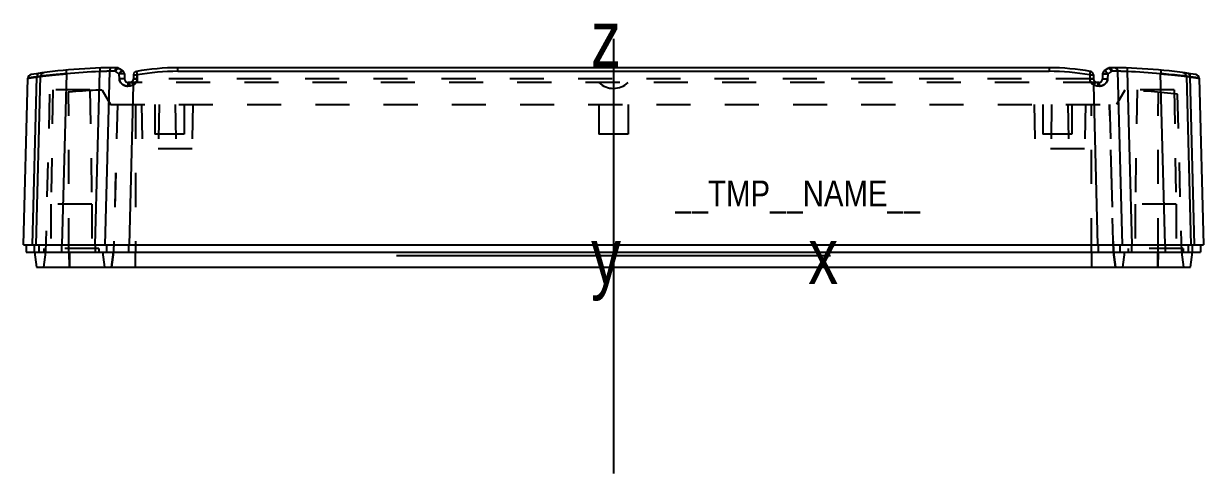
# Model space of a CAD drawing. Extents: x 0 to 841, y 0 to 594.
# Drawn here: x 257.3 to 417.2, y 405.8 to 466.7 of the extents above; entities that cross this region are included whole.
import ezdxf

# ---------------------------------------------------------------- set-up
doc = ezdxf.new("R2010")
doc.units = 0
doc.header["$LTSCALE"] = 46.255
doc.linetypes.add('HIDDEN', pattern=[0.2, 0.1, -0.1])
doc.layers.get('0').update_dxf_attribs({"linetype": 'CONTINUOUS'})
doc.layers.add('DEFAULT_2', color=8, linetype='HIDDEN')
doc.styles.get("Standard").update_dxf_attribs({"font": 'txt', "width": 0.85})
doc.styles.add('TEXTSTYLE_2', font='txt', dxfattribs={"width": 0.8})

msp = doc.modelspace()

# ---------------------------------------------------------------- linework, layer by layer
at = {"color": 7, "linetype": 'CONTINUOUS'}
for p, q in [((337.26, 464.63), (337.26, 405.76)), ((267.61, 460.65), (267.63, 460.17)), ((278.2, 460.21), (278.2, 460.7)), ((396.33, 460.7), (278.2, 460.7)), ((396.33, 460.7), (396.33, 460.21)), ((406.92, 460.65), (406.9, 460.17)), ((257.29, 436.7), (257.88, 459.28)), ((258.51, 436.7), (259.1, 459.45)), ((258.99, 436.7), (259.59, 459.53)), ((263.1, 459.88), (262.49, 436.7)), ((267.01, 436.7), (267.63, 460.17)), ((268.94, 460.21), (268.32, 436.7)), ((270.25, 459.87), (269.71, 460.21)), ((270.25, 460.61), (270.74, 460.26)), ((270.28, 459.18), (270.25, 459.87)), ((270.95, 459.87), (270.97, 459.18)), ((272.19, 459.72), (272.17, 459.18)), ((272.67, 459.19), (272.68, 459.72)), ((278.2, 460.21), (396.33, 460.21)), ((401.85, 459.72), (401.86, 459.19)), ((402.34, 459.72), (402.36, 459.18)), ((403.58, 459.87), (403.56, 459.18)), ((404.28, 460.61), (403.79, 460.26)), ((404.27, 459.87), (404.25, 459.18)), ((404.82, 460.21), (404.27, 459.87)), ((405.59, 460.21), (406.21, 436.7)), ((406.9, 460.17), (407.52, 436.7)), ((412.04, 436.7), (411.43, 459.88)), ((414.94, 459.53), (415.54, 436.7)), ((416.02, 436.7), (415.43, 459.45)), ((416.65, 459.28), (417.24, 436.7)), ((271.61, 458.21), (271.4, 458.21)), ((271.67, 458.7), (271.47, 458.7)), ((272.15, 458.34), (271.59, 436.7)), ((402.94, 436.7), (402.38, 458.34)), ((403.06, 458.7), (402.86, 458.7)), ((403.13, 458.21), (402.92, 458.21)), ((257.29, 436.7), (417.24, 436.7)), ((257.66, 436.7), (257.66, 435.7)), ((258.78, 435.7), (258.78, 436.7)), ((259.36, 436.7), (259.36, 435.7)), ((262.46, 435.7), (262.46, 436.7)), ((266.99, 436.7), (266.99, 435.7)), ((268.56, 435.7), (268.56, 436.7)), ((271.56, 435.7), (271.56, 436.7)), ((402.97, 436.7), (402.97, 435.7)), ((405.97, 435.7), (405.97, 436.7)), ((407.54, 435.7), (407.54, 436.7)), ((412.07, 436.7), (412.07, 435.7)), ((415.16, 436.7), (415.16, 435.7)), ((415.75, 435.7), (415.75, 436.7)), ((416.86, 436.7), (416.86, 435.7)), ((257.66, 435.7), (416.86, 435.7)), ((258.76, 435.7), (259.05, 433.7)), ((263.52, 435.7), (263.51, 433.7)), ((267.98, 435.7), (268.26, 433.7)), ((272.48, 433.7), (272.48, 435.7)), ((366.7, 435.2), (307.83, 435.2)), ((402.05, 435.7), (402.05, 433.7)), ((406.55, 435.7), (406.27, 433.7)), ((411.01, 435.7), (411.02, 433.7)), ((415.48, 433.7), (415.76, 435.7)), ((259.05, 433.7), (415.48, 433.7))]:
    msp.add_line(p, q, dxfattribs=at)
for centre, radius, start, end in [((270.12, 385.46), 75.24, 90.1207, 99.0352), ((269.96, 460.2), 0.5, 55, 90.1207), ((278.2, 429.06), 31.63, 90, 100.2015), ((396.33, 429.06), 31.63, 79.7985, 90), ((404.57, 460.2), 0.5, 89.8793, 125), ((404.41, 385.46), 75.24, 80.9648, 89.8793), ((258.38, 459.27), 0.5, 99.0352, 178.5), ((260.09, 459.52), 0.5, 97.7128, 178.5), ((270.12, 385.45), 74.76, 91.9101, 95.3911), ((269.55, 420.69), 39.53, 90.8902, 92.7865), ((269.79, 373.29), 86.92, 90.0502, 90.5623), ((270.45, 459.85), 0.5, 2, 55), ((271.47, 459.2), 0.5, 182, 270), ((271.67, 459.2), 0.5, 270, 358), ((272.68, 459.7), 0.5, 100.2015, 178), ((278.21, 428.96), 31.25, 90.016, 100.1973), ((396.32, 428.96), 31.25, 79.8027, 89.984), ((401.84, 459.7), 0.5, 2, 79.7985), ((402.86, 459.2), 0.5, 182, 270), ((403.06, 459.2), 0.5, 270, 358), ((404.08, 459.85), 0.5, 125, 178), ((404.76, 377.63), 82.59, 89.4243, 89.9633), ((404.95, 419.8), 40.42, 87.2344, 89.0889), ((404.41, 385.45), 74.76, 84.6089, 88.0899), ((405.12, 376.95), 83.17, 83.5521, 85.6496), ((414.44, 459.52), 0.5, 1.5, 82.2872), ((416.15, 459.27), 0.5, 1.5, 80.9648)]:
    msp.add_arc(centre, radius, start, end, dxfattribs=at)
for points, knots in [([(269.26, 460.69), (269.22, 460.69), (269.12, 460.66), (269.02, 460.55), (268.95, 460.39), (268.94, 460.27), (268.94, 460.21)], [0, 0, 0, 0, 0.19338, 0.433338, 0.714601, 1, 1, 1, 1]), ([(269.71, 460.21), (269.71, 460.28), (269.73, 460.39), (269.78, 460.57), (269.89, 460.7), (269.96, 460.7)], [0, 0, 0, 0, 0.325239, 0.612797, 1, 1, 1, 1]), ([(404.57, 460.7), (404.64, 460.7), (404.75, 460.57), (404.8, 460.39), (404.82, 460.28), (404.82, 460.21)], [0, 0, 0, 0, 0.386957, 0.674623, 1, 1, 1, 1]), ([(405.27, 460.69), (405.31, 460.69), (405.4, 460.66), (405.51, 460.55), (405.58, 460.39), (405.59, 460.27), (405.59, 460.21)], [0, 0, 0, 0, 0.19338, 0.433338, 0.714601, 1, 1, 1, 1]), ([(259.1, 459.45), (259.01, 459.44), (258.83, 459.42), (258.59, 459.39), (258.38, 459.36), (258.21, 459.33), (258.09, 459.31), (258.01, 459.3), (257.96, 459.3), (257.93, 459.29), (257.9, 459.29), (257.89, 459.28), (257.88, 459.28), (257.88, 459.28)], [0, 0, 0, 0, 0.227603, 0.426986, 0.598105, 0.74088, 0.853693, 0.898166, 0.934593, 0.963021, 0.983431, 0.995784, 1, 1, 1, 1]), ([(259.59, 459.53), (259.59, 459.54), (259.57, 459.53), (259.55, 459.53), (259.51, 459.52), (259.46, 459.51), (259.39, 459.5), (259.27, 459.48), (259.17, 459.47), (259.1, 459.45)], [0, 0, 0, 0, 0.016038, 0.064424, 0.14502, 0.25757, 0.400311, 0.571641, 1, 1, 1, 1]), ([(259.41, 459.93), (259.34, 459.92), (259.19, 459.83), (259.13, 459.67), (259.11, 459.59)], [0, 0, 0, 0, 0.451641, 1, 1, 1, 1]), ([(263.1, 459.88), (262.87, 459.86), (262.42, 459.82), (261.77, 459.77), (261.18, 459.71), (260.72, 459.66), (260.4, 459.63), (260.19, 459.61), (260.02, 459.59), (259.87, 459.57), (259.75, 459.55), (259.67, 459.55), (259.63, 459.54), (259.61, 459.54), (259.6, 459.53), (259.59, 459.53), (259.59, 459.53)], [0, 0, 0, 0, 0.194833, 0.381629, 0.554041, 0.705286, 0.771445, 0.83033, 0.88092, 0.923016, 0.956451, 0.980551, 0.989019, 0.995088, 0.998749, 1, 1, 1, 1]), ([(263.05, 460.36), (263.05, 460.36), (263.05, 460.35), (263.05, 460.34), (263.05, 460.32), (263.06, 460.28), (263.06, 460.22), (263.07, 460.14), (263.08, 460.03), (263.09, 459.94), (263.1, 459.88)], [0, 0, 0, 0, 0.016755, 0.038521, 0.069949, 0.162503, 0.291337, 0.450616, 0.629481, 1, 1, 1, 1]), ([(269.71, 460.21), (269.76, 460.3), (269.87, 460.45), (270.01, 460.57), (270.09, 460.6)], [0, 0, 0, 0, 0.542186, 1, 1, 1, 1]), ([(270.09, 460.6), (270.09, 460.6), (270.13, 460.62), (270.16, 460.62), (270.18, 460.62)], [0, 0, 0, 0, 0.280151, 1, 1, 1, 1]), ([(270.25, 459.87), (270.29, 459.93), (270.37, 460.05), (270.51, 460.18), (270.62, 460.27), (270.71, 460.28), (270.74, 460.26)], [0, 0, 0, 0, 0.335525, 0.639664, 0.865434, 1, 1, 1, 1]), ([(270.95, 459.87), (270.95, 459.88), (270.92, 459.88), (270.88, 459.88), (270.81, 459.89), (270.72, 459.89), (270.61, 459.89), (270.45, 459.88), (270.33, 459.88), (270.25, 459.87)], [0, 0, 0, 0, 0.024462, 0.089632, 0.191065, 0.323559, 0.480922, 0.653301, 1, 1, 1, 1]), ([(270.97, 459.18), (270.97, 459.18), (270.95, 459.18), (270.91, 459.19), (270.84, 459.19), (270.74, 459.19), (270.63, 459.19), (270.47, 459.19), (270.36, 459.18), (270.28, 459.18)], [0, 0, 0, 0, 0.019021, 0.077068, 0.179512, 0.322766, 0.494085, 0.675116, 1, 1, 1, 1]), ([(271.4, 458.21), (271.26, 458.21), (270.98, 458.26), (270.61, 458.47), (270.36, 458.79), (270.29, 459.05), (270.28, 459.18)], [0, 0, 0, 0, 0.262488, 0.514967, 0.759289, 1, 1, 1, 1]), ([(272.67, 459.19), (272.67, 459.02), (272.56, 458.67), (272.3, 458.42), (272.15, 458.34)], [0, 0, 0, 0, 0.500424, 1, 1, 1, 1]), ([(272.67, 459.17), (272.6, 459.18), (272.51, 459.18), (272.4, 459.18), (272.32, 459.18), (272.26, 459.18), (272.21, 459.18), (272.18, 459.18), (272.17, 459.18), (272.17, 459.18)], [0, 0, 0, 0, 0.36777, 0.546692, 0.706421, 0.836204, 0.928991, 0.98266, 1, 1, 1, 1]), ([(272.19, 459.72), (272.19, 459.72), (272.21, 459.72), (272.23, 459.73), (272.28, 459.72), (272.34, 459.73), (272.41, 459.72), (272.53, 459.72), (272.62, 459.72), (272.68, 459.72)], [0, 0, 0, 0, 0.019908, 0.076892, 0.169373, 0.293562, 0.444884, 0.617665, 1, 1, 1, 1]), ([(272.6, 460.2), (272.6, 460.2), (272.6, 460.18), (272.6, 460.17), (272.61, 460.15), (272.61, 460.11), (272.62, 460.05), (272.64, 459.98), (272.66, 459.87), (272.67, 459.78), (272.68, 459.72)], [0, 0, 0, 0, 0.019153, 0.042809, 0.075621, 0.167534, 0.291231, 0.442306, 0.61529, 1, 1, 1, 1]), ([(401.84, 459.72), (401.86, 459.78), (401.87, 459.87), (401.89, 459.98), (401.91, 460.05), (401.92, 460.11), (401.92, 460.15), (401.93, 460.17), (401.93, 460.18), (401.93, 460.2), (401.93, 460.2)], [0, 0, 0, 0, 0.384536, 0.557418, 0.708484, 0.832273, 0.924296, 0.957134, 0.980818, 1, 1, 1, 1]), ([(401.84, 459.72), (401.91, 459.72), (402, 459.72), (402.12, 459.72), (402.19, 459.73), (402.25, 459.72), (402.3, 459.73), (402.32, 459.72), (402.34, 459.72), (402.34, 459.72)], [0, 0, 0, 0, 0.382335, 0.555116, 0.706438, 0.830627, 0.923108, 0.980092, 1, 1, 1, 1]), ([(402.38, 458.34), (402.23, 458.42), (401.97, 458.67), (401.86, 459.02), (401.86, 459.19)], [0, 0, 0, 0, 0.499576, 1, 1, 1, 1]), ([(402.36, 459.18), (402.36, 459.18), (402.34, 459.18), (402.32, 459.18), (402.27, 459.18), (402.21, 459.18), (402.13, 459.18), (402.02, 459.18), (401.92, 459.18), (401.86, 459.17)], [0, 0, 0, 0, 0.01734, 0.071009, 0.163796, 0.293579, 0.453308, 0.63223, 1, 1, 1, 1]), ([(404.25, 459.18), (404.24, 459.05), (404.17, 458.79), (403.92, 458.47), (403.55, 458.26), (403.27, 458.21), (403.13, 458.21)], [0, 0, 0, 0, 0.240711, 0.485033, 0.737512, 1, 1, 1, 1]), ([(403.56, 459.18), (403.56, 459.18), (403.59, 459.18), (403.62, 459.19), (403.7, 459.19), (403.78, 459.19), (403.89, 459.19), (404.05, 459.19), (404.17, 459.18), (404.25, 459.18)], [0, 0, 0, 0, 0.024337, 0.089275, 0.190424, 0.322653, 0.479847, 0.652253, 1, 1, 1, 1]), ([(403.58, 459.87), (403.58, 459.88), (403.6, 459.88), (403.61, 459.88), (403.62, 459.88)], [0, 0, 0, 0, 0.276764, 1, 1, 1, 1]), ([(403.62, 459.88), (403.63, 459.88), (403.66, 459.88), (403.7, 459.89), (403.73, 459.89)], [0, 0, 0, 0, 0.196842, 1, 1, 1, 1]), ([(403.73, 459.89), (403.74, 459.89), (403.8, 459.89), (403.85, 459.89), (403.89, 459.89)], [0, 0, 0, 0, 0.223168, 1, 1, 1, 1]), ([(404.27, 459.87), (404.21, 459.98), (404.1, 460.12), (403.94, 460.25), (403.86, 460.28), (403.83, 460.28)], [0, 0, 0, 0, 0.608135, 0.843585, 1, 1, 1, 1]), ([(403.89, 459.89), (403.92, 459.89), (404.05, 459.88), (404.18, 459.88), (404.27, 459.87)], [0, 0, 0, 0, 0.245264, 1, 1, 1, 1]), ([(404.28, 460.61), (404.3, 460.62), (404.32, 460.62), (404.35, 460.62), (404.36, 460.62)], [0, 0, 0, 0, 0.726406, 1, 1, 1, 1]), ([(404.36, 460.62), (404.37, 460.62), (404.4, 460.62), (404.44, 460.61), (404.46, 460.59)], [0, 0, 0, 0, 0.222146, 1, 1, 1, 1]), ([(404.46, 460.59), (404.47, 460.59), (404.51, 460.57), (404.55, 460.54), (404.58, 460.52)], [0, 0, 0, 0, 0.230397, 1, 1, 1, 1]), ([(404.58, 460.52), (404.6, 460.5), (404.69, 460.41), (404.77, 460.3), (404.82, 460.21)], [0, 0, 0, 0, 0.23751, 1, 1, 1, 1]), ([(411.48, 460.36), (411.48, 460.36), (411.48, 460.35), (411.48, 460.34), (411.48, 460.32), (411.47, 460.28), (411.46, 460.22), (411.46, 460.14), (411.45, 460.03), (411.44, 459.94), (411.43, 459.88)], [0, 0, 0, 0, 0.016755, 0.038521, 0.069949, 0.162504, 0.291338, 0.450616, 0.629481, 1, 1, 1, 1]), ([(414.82, 459.55), (414.8, 459.55), (414.68, 459.57), (414.56, 459.58), (414.46, 459.59)], [0, 0, 0, 0, 0.190166, 1, 1, 1, 1]), ([(414.94, 459.53), (414.94, 459.54), (414.92, 459.53), (414.91, 459.54), (414.87, 459.54), (414.84, 459.55), (414.82, 459.55)], [0, 0, 0, 0, 0.06391, 0.252187, 0.564416, 1, 1, 1, 1]), ([(415.43, 459.45), (415.36, 459.47), (415.26, 459.48), (415.14, 459.5), (415.07, 459.51), (415.02, 459.52), (414.97, 459.53), (414.96, 459.53), (414.94, 459.54), (414.94, 459.53)], [0, 0, 0, 0, 0.428359, 0.599689, 0.74243, 0.85498, 0.935576, 0.983962, 1, 1, 1, 1]), ([(415.12, 459.93), (415.19, 459.92), (415.34, 459.83), (415.4, 459.67), (415.42, 459.59)], [0, 0, 0, 0, 0.451641, 1, 1, 1, 1]), ([(416.65, 459.28), (416.65, 459.28), (416.64, 459.28), (416.63, 459.29), (416.6, 459.29), (416.56, 459.3), (416.52, 459.3), (416.44, 459.31), (416.32, 459.33), (416.15, 459.36), (415.94, 459.39), (415.69, 459.42), (415.52, 459.44), (415.43, 459.45)], [0, 0, 0, 0, 0.004216, 0.016569, 0.036979, 0.065407, 0.101834, 0.146307, 0.25912, 0.401895, 0.573014, 0.772397, 1, 1, 1, 1]), ([(271.47, 458.7), (271.46, 458.7), (271.43, 458.63), (271.42, 458.54), (271.4, 458.38), (271.4, 458.27), (271.4, 458.21)], [0, 0, 0, 0, 0.087265, 0.308339, 0.638965, 1, 1, 1, 1]), ([(271.63, 458.56), (271.63, 458.53), (271.62, 458.42), (271.61, 458.3), (271.61, 458.21)], [0, 0, 0, 0, 0.212194, 1, 1, 1, 1]), ([(271.67, 458.7), (271.66, 458.7), (271.65, 458.68), (271.64, 458.64), (271.63, 458.59), (271.63, 458.56)], [0, 0, 0, 0, 0.093513, 0.288883, 1, 1, 1, 1]), ([(271.91, 458.76), (271.91, 458.76), (271.92, 458.74), (271.93, 458.73), (271.95, 458.68), (271.99, 458.63), (272.02, 458.57), (272.08, 458.47), (272.12, 458.39), (272.15, 458.34)], [0, 0, 0, 0, 0.016823, 0.070173, 0.162497, 0.291702, 0.450968, 0.629874, 1, 1, 1, 1]), ([(402.62, 458.76), (402.62, 458.76), (402.61, 458.74), (402.6, 458.73), (402.57, 458.68), (402.54, 458.63), (402.51, 458.57), (402.45, 458.47), (402.41, 458.39), (402.38, 458.34)], [0, 0, 0, 0, 0.016823, 0.070173, 0.162497, 0.291702, 0.450968, 0.629874, 1, 1, 1, 1]), ([(402.86, 458.7), (402.87, 458.7), (402.88, 458.68), (402.89, 458.64), (402.9, 458.59), (402.9, 458.56)], [0, 0, 0, 0, 0.093513, 0.288883, 1, 1, 1, 1]), ([(402.9, 458.56), (402.9, 458.53), (402.91, 458.42), (402.92, 458.3), (402.92, 458.21)], [0, 0, 0, 0, 0.212194, 1, 1, 1, 1]), ([(403.06, 458.7), (403.07, 458.7), (403.1, 458.63), (403.11, 458.54), (403.13, 458.38), (403.13, 458.27), (403.13, 458.21)], [0, 0, 0, 0, 0.087265, 0.308339, 0.638965, 1, 1, 1, 1])]:
    msp.add_open_spline(points, degree=3, knots=knots, dxfattribs=at)
for points in [[(259.11, 459.59), (259.1, 459.54), (259.1, 459.5), (259.1, 459.45)], [(270.18, 460.62), (270.21, 460.62), (270.23, 460.62), (270.25, 460.61)], [(403.83, 460.28), (403.82, 460.27), (403.8, 460.27), (403.79, 460.26)], [(415.42, 459.59), (415.43, 459.54), (415.43, 459.5), (415.43, 459.45)], [(272.15, 458.34), (271.99, 458.25), (271.8, 458.21), (271.61, 458.21)], [(402.92, 458.21), (402.73, 458.21), (402.54, 458.25), (402.38, 458.34)]]:
    msp.add_open_spline(points, degree=3, dxfattribs=at)
at = {"layer": 'DEFAULT_2', "color": 8, "linetype": 'HIDDEN'}
for p, q in [((272.67, 459.18), (272.67, 458.7)), ((272.68, 459.72), (272.68, 459.18)), ((401.85, 459.18), (272.68, 459.18)), ((401.85, 459.72), (401.85, 459.18)), ((401.86, 459.18), (401.86, 458.7)), ((261.26, 457.7), (260.99, 442.2)), ((266.27, 457.7), (261.26, 457.7)), ((266.27, 457.7), (266.54, 442.2)), ((267.96, 457.66), (269.09, 455.7)), ((402.86, 458.7), (271.67, 458.7)), ((406.57, 457.66), (405.44, 455.7)), ((408.26, 457.7), (407.99, 442.2)), ((413.27, 457.7), (408.26, 457.7)), ((413.27, 457.7), (413.54, 442.2)), ((260.82, 457.1), (260.26, 435.7)), ((263.44, 435.7), (263.4, 457.38)), ((411.09, 435.7), (411.13, 457.38)), ((413.7, 457.1), (414.26, 435.7)), ((269.09, 455.7), (405.44, 455.7)), ((270, 455.7), (269.48, 435.7)), ((270.02, 455.7), (269.49, 435.7)), ((272.48, 455.7), (272.48, 435.7)), ((273.28, 455.7), (273.39, 449.7)), ((275.1, 455.7), (275.1, 451.7)), ((275.66, 455.7), (275.56, 449.7)), ((277.86, 455.7), (277.97, 449.7)), ((279.08, 455.7), (279.08, 451.7)), ((280.25, 455.7), (280.14, 449.7)), ((335.28, 455.7), (335.28, 451.7)), ((339.25, 455.7), (339.25, 451.7)), ((394.28, 455.7), (394.39, 449.7)), ((395.45, 455.7), (395.45, 451.7)), ((396.66, 455.7), (396.56, 449.7)), ((398.86, 455.7), (398.97, 449.7)), ((399.42, 455.7), (399.42, 451.7)), ((401.25, 455.7), (401.14, 449.7)), ((402.05, 435.7), (402.05, 455.7)), ((404.51, 455.7), (405.04, 435.7)), ((405.05, 435.7), (404.52, 455.7)), ((279.08, 451.7), (275.1, 451.7)), ((339.25, 451.7), (335.28, 451.7)), ((399.42, 451.7), (395.45, 451.7)), ((280.14, 449.7), (273.39, 449.7)), ((401.14, 449.7), (394.39, 449.7)), ((260.99, 442.2), (260.96, 436.2)), ((266.54, 442.2), (260.99, 442.2)), ((266.54, 442.2), (266.56, 436.2)), ((407.99, 442.2), (407.96, 436.2)), ((413.54, 442.2), (407.99, 442.2)), ((413.54, 442.2), (413.56, 436.2)), ((260.26, 435.7), (259.98, 433.7)), ((260.04, 436.2), (260.04, 435.7)), ((267.49, 436.2), (260.04, 436.2)), ((263.44, 435.7), (263.45, 433.7)), ((267.49, 436.2), (267.49, 435.7)), ((267.99, 435.7), (268.27, 433.7)), ((267.99, 435.7), (268.27, 433.7)), ((269.48, 435.7), (269.2, 433.7)), ((269.21, 433.7), (269.49, 435.7)), ((405.32, 433.7), (405.04, 435.7)), ((405.05, 435.7), (405.33, 433.7)), ((406.54, 435.7), (406.26, 433.7)), ((406.54, 435.7), (406.26, 433.7)), ((414.49, 436.2), (407.04, 436.2)), ((407.04, 436.2), (407.04, 435.7)), ((411.09, 435.7), (411.08, 433.7)), ((414.26, 435.7), (414.55, 433.7)), ((414.49, 436.2), (414.49, 435.7))]:
    msp.add_line(p, q, dxfattribs=at)
for centre, radius, start, end in [((269.58, 419.72), 40.5, 90.9129, 92.7638), ((269.77, 377.63), 82.59, 90.0367, 90.5757), ((404.74, 373.29), 86.92, 89.4377, 89.9498), ((404.98, 420.76), 39.46, 87.2118, 89.1115), ((270.12, 385.46), 72.24, 91.7155, 97.3921), ((337.26, 460.8), 2.9, 226.8107, 313.6028), ((404.41, 385.46), 72.24, 82.6079, 88.2845)]:
    msp.add_arc(centre, radius, start, end, dxfattribs=at)
for points, knots in [([(257.88, 459.28), (257.88, 459.28), (257.89, 459.28), (257.9, 459.29), (257.93, 459.29), (257.96, 459.3), (258.01, 459.3), (258.09, 459.31), (258.21, 459.33), (258.38, 459.36), (258.59, 459.39), (258.84, 459.42), (259.01, 459.44), (259.1, 459.45)], [0, 0, 0, 0, 0.00419, 0.016504, 0.036917, 0.06539, 0.101889, 0.146395, 0.259225, 0.402745, 0.574613, 0.773554, 1, 1, 1, 1]), ([(259.1, 459.45), (259.17, 459.47), (259.27, 459.48), (259.39, 459.5), (259.46, 459.51), (259.51, 459.52), (259.55, 459.53), (259.57, 459.53), (259.59, 459.54), (259.59, 459.53)], [0, 0, 0, 0, 0.427014, 0.599099, 0.742324, 0.854914, 0.935545, 0.983959, 1, 1, 1, 1]), ([(259.41, 459.93), (259.37, 459.92), (259.27, 459.89), (259.16, 459.77), (259.12, 459.65), (259.11, 459.59)], [0, 0, 0, 0, 0.271319, 0.58446, 1, 1, 1, 1]), ([(259.59, 459.53), (259.59, 459.53), (259.6, 459.53), (259.61, 459.54), (259.63, 459.54), (259.68, 459.55), (259.75, 459.55), (259.87, 459.57), (260.02, 459.59), (260.19, 459.61), (260.4, 459.63), (260.72, 459.66), (261.18, 459.71), (261.78, 459.77), (262.42, 459.82), (262.87, 459.86), (263.1, 459.88)], [0, 0, 0, 0, 0.00129, 0.005047, 0.011234, 0.019809, 0.043976, 0.077324, 0.119662, 0.170666, 0.22937, 0.295215, 0.447272, 0.61919, 0.806243, 1, 1, 1, 1]), ([(263.05, 460.36), (263.05, 460.36), (263.05, 460.35), (263.05, 460.34), (263.05, 460.32), (263.06, 460.28), (263.06, 460.22), (263.07, 460.14), (263.08, 460.03), (263.09, 459.94), (263.1, 459.88)], [0, 0, 0, 0, 0.016755, 0.038521, 0.06995, 0.162504, 0.291339, 0.450618, 0.629484, 1, 1, 1, 1]), ([(270.09, 460.6), (270.08, 460.6), (270.03, 460.58), (269.89, 460.47), (269.77, 460.33), (269.71, 460.21)], [0, 0, 0, 0, 0.012328, 0.300964, 1, 1, 1, 1]), ([(270.7, 460.28), (270.67, 460.28), (270.59, 460.25), (270.43, 460.12), (270.32, 459.98), (270.25, 459.87)], [0, 0, 0, 0, 0.156553, 0.392004, 1, 1, 1, 1]), ([(270.91, 459.88), (270.82, 459.89), (270.6, 459.89), (270.38, 459.88), (270.25, 459.87)], [0, 0, 0, 0, 0.413728, 1, 1, 1, 1]), ([(270.28, 459.18), (270.29, 459.05), (270.36, 458.79), (270.61, 458.47), (270.98, 458.26), (271.26, 458.21), (271.4, 458.21)], [0, 0, 0, 0, 0.241074, 0.485218, 0.737999, 1, 1, 1, 1]), ([(270.95, 459.87), (270.95, 459.88), (270.93, 459.88), (270.92, 459.88), (270.91, 459.88)], [0, 0, 0, 0, 0.276764, 1, 1, 1, 1]), ([(272.17, 459.18), (272.17, 459.17), (272.19, 459.18), (272.21, 459.17), (272.26, 459.17), (272.32, 459.17), (272.39, 459.17), (272.51, 459.17), (272.6, 459.18), (272.67, 459.18)], [0, 0, 0, 0, 0.020423, 0.07764, 0.169442, 0.293085, 0.444565, 0.617313, 1, 1, 1, 1]), ([(272.19, 459.72), (272.19, 459.72), (272.2, 459.72), (272.23, 459.73), (272.28, 459.73), (272.34, 459.73), (272.41, 459.73), (272.53, 459.73), (272.62, 459.72), (272.68, 459.72)], [0, 0, 0, 0, 0.020389, 0.077486, 0.169968, 0.294095, 0.445312, 0.617961, 1, 1, 1, 1]), ([(272.6, 460.2), (272.6, 460.2), (272.6, 460.18), (272.6, 460.17), (272.61, 460.15), (272.61, 460.11), (272.62, 460.05), (272.64, 459.98), (272.66, 459.87), (272.67, 459.78), (272.68, 459.72)], [0, 0, 0, 0, 0.019126, 0.042733, 0.07548, 0.167224, 0.290747, 0.441697, 0.614671, 1, 1, 1, 1]), ([(401.84, 459.72), (401.86, 459.78), (401.87, 459.87), (401.89, 459.98), (401.91, 460.05), (401.92, 460.11), (401.92, 460.15), (401.93, 460.17), (401.93, 460.18), (401.93, 460.2), (401.93, 460.2)], [0, 0, 0, 0, 0.38516, 0.558035, 0.708975, 0.832588, 0.92444, 0.957212, 0.980845, 1, 1, 1, 1]), ([(401.84, 459.72), (401.91, 459.72), (402, 459.73), (402.12, 459.73), (402.19, 459.73), (402.25, 459.73), (402.3, 459.73), (402.32, 459.72), (402.34, 459.72), (402.34, 459.72)], [0, 0, 0, 0, 0.382039, 0.554688, 0.705905, 0.830032, 0.922514, 0.979611, 1, 1, 1, 1]), ([(401.86, 459.18), (401.93, 459.18), (402.02, 459.17), (402.14, 459.17), (402.21, 459.17), (402.27, 459.17), (402.32, 459.17), (402.34, 459.18), (402.36, 459.17), (402.36, 459.18)], [0, 0, 0, 0, 0.382687, 0.555435, 0.706915, 0.830558, 0.92236, 0.979577, 1, 1, 1, 1]), ([(403.13, 458.21), (403.27, 458.21), (403.55, 458.26), (403.92, 458.47), (404.17, 458.79), (404.24, 459.05), (404.25, 459.18)], [0, 0, 0, 0, 0.262001, 0.514782, 0.758926, 1, 1, 1, 1]), ([(404.27, 459.87), (404.15, 459.88), (403.93, 459.89), (403.71, 459.89), (403.62, 459.88)], [0, 0, 0, 0, 0.586272, 1, 1, 1, 1]), ([(404.82, 460.21), (404.76, 460.33), (404.67, 460.43), (404.58, 460.51), (404.58, 460.52)], [0, 0, 0, 0, 0.983748, 1, 1, 1, 1]), ([(411.43, 459.88), (411.66, 459.86), (412.11, 459.82), (412.75, 459.77), (413.35, 459.71), (413.81, 459.66), (414.13, 459.63), (414.33, 459.61), (414.51, 459.59), (414.66, 459.57), (414.78, 459.55), (414.85, 459.55), (414.9, 459.54), (414.92, 459.54), (414.93, 459.53), (414.94, 459.53), (414.94, 459.53)], [0, 0, 0, 0, 0.193757, 0.38081, 0.552728, 0.704785, 0.77063, 0.829334, 0.880338, 0.922676, 0.956024, 0.980191, 0.988766, 0.994953, 0.99871, 1, 1, 1, 1]), ([(414.94, 459.53), (414.94, 459.54), (414.96, 459.53), (414.97, 459.53), (415.02, 459.52), (415.07, 459.51), (415.14, 459.5), (415.26, 459.48), (415.36, 459.47), (415.43, 459.45)], [0, 0, 0, 0, 0.016041, 0.064455, 0.145086, 0.257676, 0.400901, 0.572986, 1, 1, 1, 1]), ([(415.12, 459.93), (415.16, 459.92), (415.25, 459.89), (415.4, 459.73), (415.43, 459.56), (415.43, 459.45)], [0, 0, 0, 0, 0.213074, 0.458992, 1, 1, 1, 1]), ([(415.43, 459.45), (415.52, 459.44), (415.69, 459.42), (415.94, 459.39), (416.15, 459.36), (416.32, 459.33), (416.44, 459.31), (416.52, 459.3), (416.56, 459.3), (416.6, 459.29), (416.63, 459.29), (416.64, 459.28), (416.65, 459.28), (416.65, 459.28)], [0, 0, 0, 0, 0.226446, 0.425387, 0.597255, 0.740775, 0.853605, 0.898111, 0.93461, 0.963083, 0.983496, 0.99581, 1, 1, 1, 1]), ([(271.47, 458.7), (271.46, 458.7), (271.43, 458.63), (271.42, 458.54), (271.4, 458.38), (271.4, 458.27), (271.4, 458.21)], [0, 0, 0, 0, 0.087265, 0.308339, 0.638965, 1, 1, 1, 1]), ([(271.67, 458.7), (271.66, 458.7), (271.65, 458.68), (271.64, 458.64), (271.63, 458.59), (271.63, 458.56)], [0, 0, 0, 0, 0.096083, 0.298411, 1, 1, 1, 1]), ([(402.86, 458.7), (402.87, 458.7), (402.88, 458.68), (402.89, 458.64), (402.9, 458.54), (402.91, 458.39), (402.92, 458.27), (402.92, 458.21)], [0, 0, 0, 0, 0.028023, 0.087033, 0.301796, 0.621328, 1, 1, 1, 1]), ([(403.06, 458.7), (403.07, 458.7), (403.1, 458.63), (403.11, 458.54), (403.13, 458.38), (403.13, 458.27), (403.13, 458.21)], [0, 0, 0, 0, 0.087265, 0.308339, 0.638965, 1, 1, 1, 1])]:
    msp.add_open_spline(points, degree=3, knots=knots, dxfattribs=at)
msp.add_open_spline([(270.74, 460.26), (270.73, 460.27), (270.71, 460.27), (270.7, 460.28)], degree=3, dxfattribs=at)

# ---------------------------------------------------------------- texts
at = {"color": 9, "linetype": 'CONTINUOUS', "char_height": 7.6, "width": 6.0822, "attachment_point": 1, "style": 'TEXTSTYLE_2'}
for s, insert in [('z', (334.22, 468.43)), ('y', (334.22, 439)), ('x', (363.66, 439))]:
    msp.add_mtext(s, dxfattribs=dict(at, insert=insert))
at = {"color": 7, "linetype": 'CONTINUOUS', "insert": (345.67, 445.42), "char_height": 3.5, "width": 38.675, "attachment_point": 1}
msp.add_mtext('__TMP__NAME__', dxfattribs=at)

doc.saveas('drawing.dxf')
